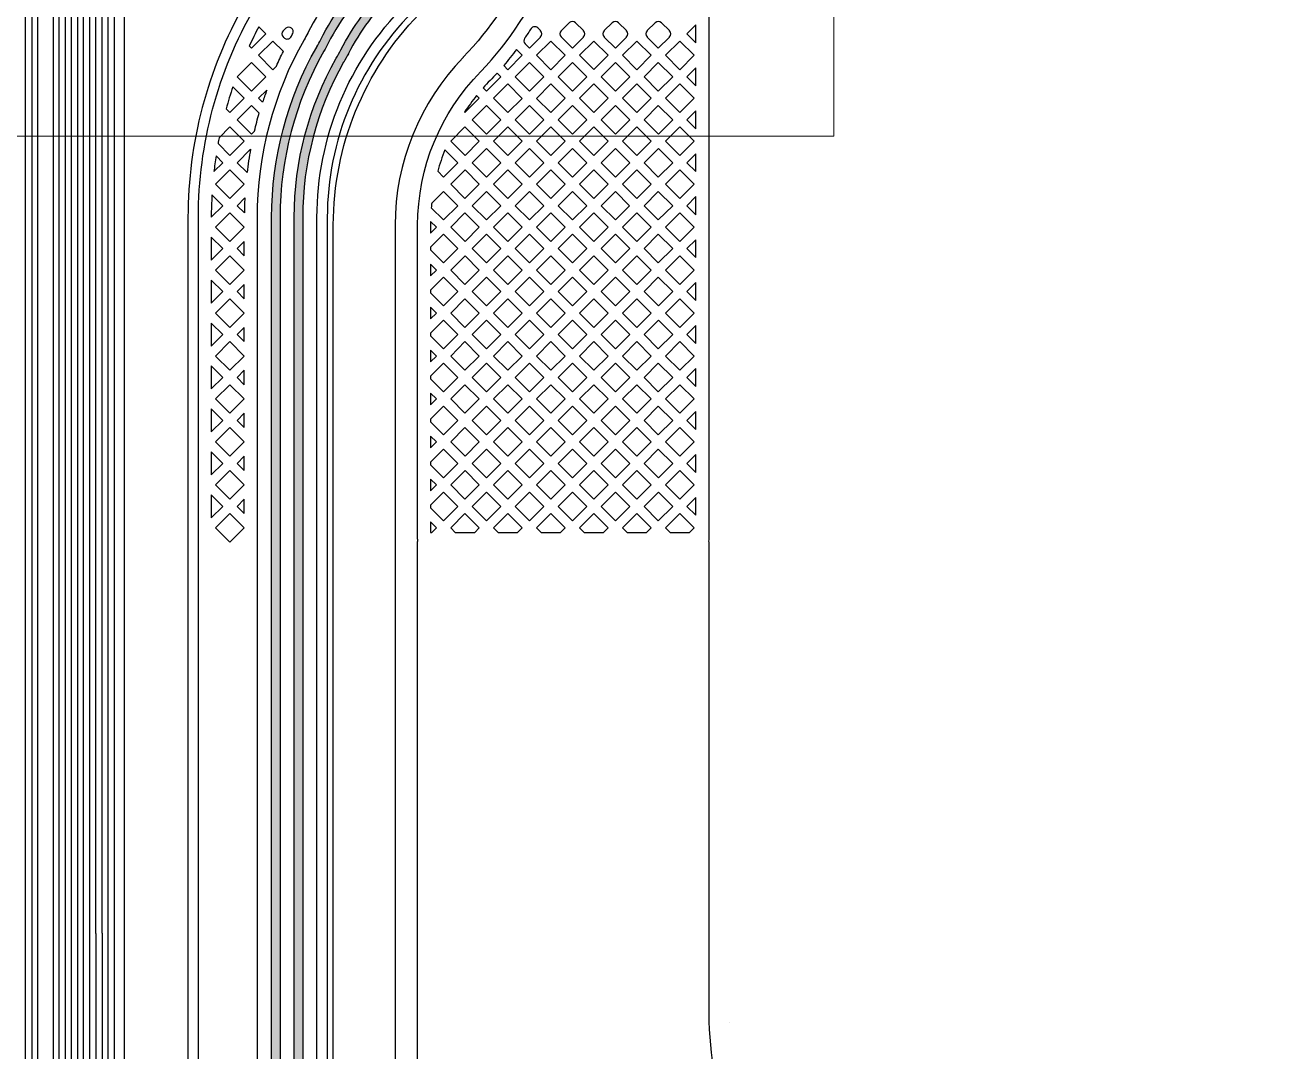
# Model space of a CAD drawing. Extents: x 3807 to 4077, y -466 to -276.
# Drawn here: x 3960.48 to 3972.73, y -320.64 to -310.5 of the extents above; entities that cross this region are included whole.
import ezdxf

# ---------------------------------------------------------------- set-up
doc = ezdxf.new("R2010")
doc.units = 0
doc.layers.add('gbr-dxf', color=7, linetype='Continuous')
doc.layers.add('gbr-outline-dxf', color=2, linetype='Continuous')
doc.layers.add('備註', color=1, linetype='Continuous', lineweight=9)
pattern_1 = [(0, (35.01403, -7.54149), (0, 0.06985), [0.0508, -0.01905]), (90, (35.01403, -7.54149), (-0.06985, 4e-18), [0.0508, -0.01905])]

msp = doc.modelspace()

# ---------------------------------------------------------------- hatches: boundary and pattern name
at = {"layer": '備註', "linetype": 'Continuous'}
h = msp.add_hatch(dxfattribs=at)
h.set_pattern_fill('ANGLE', color=4, scale=0.01, style=0)
h.set_pattern_definition(pattern_1)
h.paths.add_polyline_path([(3954.219, -409.179), (3954.219, -409.179), (3954.041, -409.179), (3954.041, -408.647), (3954.041, -408.646), (3954.142, -408.56), (3954.161, -408.463, -0.011884), (3954.162, -408.462, 0.047835), (3954.17, -408.372), (3954.17, -408.371), (3954.17, -407.389, -0.013493), (3954.17, -407.387, 0.16023), (3953.878, -406.499, -0.011743), (3953.877, -406.497, -0.160569), (3953.568, -405.558, -0.013355), (3953.568, -405.556), (3953.568, -396.039), (3953.568, -396.037, -0.198875), (3956.906, -387.979), (3956.906, -387.979), (3956.906, -387.979), (3956.906, -387.979), (3962.115, -382.77), (3962.115, -382.77), (3962.115, -382.77, 0.081468), (3964.124, -379.973, 0.107635), (3965.232, -374.891), (3965.231, -374.889), (3965.231, -371.493, -0.005329), (3965.231, -371.468, -0.01598), (3965.231, -371.466), (3965.231, -328.716, 0.02287), (3965.207, -328.198, -0.010413), (3965.207, -328.197, 0.017003), (3965.203, -328.164, -0.010657), (3965.203, -328.162, -0.003258), (3965.202, -328.155, -0.030586), (3965.2, -328.15, -0.043208), (3965.195, -328.098, -0.014798), (3965.195, -328.095, 0.022961), (3965.192, -328.051, -0.010581), (3965.192, -328.049, 0.133259), (3964.081, -325.291, -0.011775), (3964.08, -325.29, -0.163384), (3962.913, -321.814), (3962.913, -321.814), (3962.913, -312.404), (3962.913, -312.403, -0.129716), (3963.358, -310.719, -0.010688), (3963.358, -310.718, 0.009413), (3963.398, -310.645, -0.008282), (3963.398, -310.644, -0.077139), (3963.895, -309.965), (3963.895, -309.965), (3963.965, -309.895, -0.024653), (3963.968, -309.892, 0.19899), (3964.252, -309.207), (3964.252, -309.205), (3964.252, -308.182, -0.013626), (3964.252, -308.18, 0.15526), (3964.243, -308.154, -0.047374), (3964.239, -308.152, -0.192505), (3964.143, -308.028), (3964.141, -308.028), (3964.141, -307.495), (3964.319, -307.495), (3964.319, -308.028), (3964.315, -308.028, 0.020922), (3964.315, -308.051), (3964.315, -308.053, 0.077712), (3964.329, -308.137, -0.085172), (3964.33, -308.145, -0.063907), (3964.335, -308.177, -0.01602), (3964.335, -308.18), (3964.335, -309.207, -0.010618), (3964.335, -309.208, -0.197688), (3964.029, -309.948, -0.026109), (3964.026, -309.951), (3963.954, -310.023), (3963.953, -310.024, 0.077044), (3963.472, -310.681, -0.00837), (3963.472, -310.682, -0.009676), (3963.43, -310.76, -0.010876), (3963.429, -310.761, 0.129497), (3962.996, -312.402), (3962.996, -312.403), (3962.996, -321.814, 0.163308), (3964.146, -325.238, -0.011598), (3964.147, -325.24, -0.133268), (3965.274, -328.038, -0.010737), (3965.274, -328.04, -0.024929), (3965.278, -328.096, -0.015908), (3965.278, -328.099, 0.033744), (3965.281, -328.128, -0.058086), (3965.283, -328.138, 0.004537), (3965.284, -328.147, -0.010536), (3965.285, -328.149, -0.017065), (3965.29, -328.187, -0.011298), (3965.29, -328.189, -0.022937), (3965.314, -328.716), (3965.314, -328.716), (3965.314, -371.468, -0.015825), (3965.314, -371.471, 0.004854), (3965.314, -371.491), (3965.314, -371.493), (3965.314, -374.888), (3965.315, -374.889, -0.10765), (3964.2, -380.006, -0.014988), (3964.199, -380.009, -0.081493), (3962.173, -382.829), (3962.173, -382.829), (3962.173, -382.829), (3956.964, -388.038, 0.19891), (3953.651, -396.039), (3953.651, -396.04), (3953.651, -405.558, -0.01346), (3953.651, -405.56, 0.159945), (3953.943, -406.447, -0.011483), (3953.944, -406.448, -0.160175), (3954.253, -407.385, -0.013717), (3954.253, -407.387), (3954.253, -408.372, -0.010663), (3954.253, -408.374, -0.048065), (3954.243, -408.479, -0.012301), (3954.243, -408.481), (3954.223, -408.578, -0.008453), (3954.223, -408.579), (3954.219, -409.179)])
h = msp.add_hatch(dxfattribs=at)
h.set_pattern_fill('ANGLE', color=4, scale=0.01, style=0)
h.set_pattern_definition(pattern_1)
h.paths.add_polyline_path([(3964.558, -308.194), (3964.558, -309.207, -0.016305), (3964.558, -309.209, -0.198398), (3964.184, -310.109), (3964.184, -310.109), (3964.112, -310.181), (3964.112, -310.182, 0.077062), (3963.671, -310.784, -0.008577), (3963.671, -310.785, -0.009589), (3963.625, -310.869), (3963.624, -310.87, 0.129718), (3963.22, -312.403, -0.013487), (3963.22, -312.405), (3963.22, -321.814), (3963.219, -321.815, 0.163227), (3964.324, -325.103, -0.011714), (3964.325, -325.105, -0.133288), (3965.496, -328.012, -0.011579), (3965.497, -328.014, -0.022888), (3965.502, -328.086, -0.047003), (3965.503, -328.093, 0.014638), (3965.506, -328.113, -0.015724), (3965.506, -328.115, -0.01582), (3965.512, -328.165, -0.017779), (3965.513, -328.168, -0.022951), (3965.538, -328.716, -0.01598), (3965.538, -328.719), (3965.538, -371.463, -0.019686), (3965.538, -371.467, -0.017758), (3965.538, -371.469, 0.005313), (3965.538, -371.487, -0.018449), (3965.538, -371.49), (3965.538, -374.888), (3965.538, -374.889, -0.107714), (3964.402, -380.103, -0.014366), (3964.401, -380.105, -0.081576), (3962.332, -382.987), (3962.332, -382.987), (3962.332, -382.987), (3957.123, -388.196), (3957.122, -388.197, 0.198894), (3953.874, -396.039), (3953.874, -396.04), (3953.874, -405.558, -0.013447), (3953.874, -405.56, 0.159762), (3954.122, -406.314, -0.011483), (3954.123, -406.315, -0.160219), (3954.477, -407.385, -0.013731), (3954.477, -407.387), (3954.477, -408.541), (3954.569, -408.646), (3954.569, -408.647), (3954.569, -409.179), (3954.391, -409.179), (3954.391, -408.647), (3954.391, -408.646), (3954.394, -408.588), (3954.394, -407.389, -0.013465), (3954.394, -407.387, 0.16027), (3954.058, -406.366, -0.011743), (3954.056, -406.364, -0.160496), (3953.791, -405.558, -0.013355), (3953.791, -405.556), (3953.791, -396.039), (3953.791, -396.037, -0.198861), (3957.064, -388.138), (3957.064, -388.138), (3962.273, -382.929), (3962.273, -382.929), (3962.273, -382.928, 0.081551), (3964.326, -380.069, 0.107699), (3965.455, -374.891), (3965.455, -374.889), (3965.455, -371.488, -0.014064), (3965.455, -371.486, -0.003369), (3965.455, -371.474, -0.030125), (3965.455, -371.469), (3965.455, -328.716, -0.016022), (3965.455, -328.714, 0.022735), (3965.43, -328.178, -0.015857), (3965.43, -328.176, 0.017511), (3965.424, -328.126, -0.019536), (3965.423, -328.123, -0.009196), (3965.421, -328.108, -0.08322), (3965.419, -328.095, 0.024776), (3965.414, -328.025, -0.009807), (3965.414, -328.023, 0.133281), (3964.259, -325.156, -0.011696), (3964.258, -325.155, -0.163374), (3963.136, -321.814), (3963.137, -321.812), (3963.137, -312.403, -0.013556), (3963.137, -312.401, -0.12949), (3963.551, -310.83), (3963.552, -310.829, 0.009593), (3963.596, -310.747), (3963.597, -310.747, -0.077165), (3964.053, -310.123), (3964.053, -310.123), (3964.125, -310.05), (3964.126, -310.05, 0.1989), (3964.475, -309.207, -0.01598), (3964.475, -309.204), (3964.475, -308.194, -0.043357), (3964.477, -308.172, -0.11098), (3964.479, -308.16, 0.10686), (3964.493, -308.072, -0.135663), (3964.496, -308.058, 0.032048), (3964.494, -308.031), (3964.491, -308.028), (3964.491, -308.027), (3964.491, -307.495), (3964.669, -307.495), (3964.669, -308.027), (3964.669, -308.028), (3964.665, -308.031, -0.241105), (3964.591, -308.142, -0.020161), (3964.584, -308.15), (3964.584, -308.15), (3964.571, -308.162), (3964.571, -308.162, 0.199548), (3964.558, -308.194)])

# ---------------------------------------------------------------- linework, layer by layer
at = {"layer": 'gbr-dxf', "linetype": 'Continuous'}
for points in [[(3960.484, -320.977), (3960.484, -308.845), (3960.484, -308.844, -0.107504), (3960.63, -308.174, -0.010305), (3960.63, -308.173, 0.022597), (3960.656, -308.109, 0.12907), (3960.641, -308.028), (3960.641, -308.028), (3960.641, -308.028), (3960.641, -307.495), (3960.819, -307.495), (3960.819, -308.028), (3960.818, -308.028, 0.147077), (3960.716, -308.121, -0.024913), (3960.685, -308.197, -0.009985), (3960.685, -308.198, 0.10745), (3960.544, -308.843), (3960.544, -308.844), (3960.544, -320.977)], [(3962.569, -308.025), (3962.569, -308.028), (3962.568, -308.028, -0.156219), (3962.559, -308.042, 0.007953), (3962.457, -308.127), (3962.256, -308.311), (3962.255, -308.311, -0.084852), (3962.197, -308.349), (3962.197, -308.349), (3962.043, -308.414, -0.01065), (3962.042, -308.414, -0.099794), (3961.936, -308.435), (3961.935, -308.435, 0.197401), (3961.816, -308.485), (3961.816, -308.485), (3961.816, -308.485), (3961.37, -308.931, 0.198823), (3961.236, -309.255), (3961.236, -309.256), (3961.236, -319.445, -0.014739), (3961.236, -319.446, 0.049776), (3961.238, -319.467, -0.075224), (3961.24, -319.475), (3961.24, -321.877, -0.018854)], [(3967.23, -308.369), (3967.23, -315.575, -0.089093), (3967.227, -315.598, -0.069998), (3967.23, -315.611), (3967.23, -320.266, 0.193988), (3968.125, -322.485, 0.005603)], [(3965.65, -308.739, -0.19516), (3964.805, -310.821), (3964.805, -310.822, 0.195141), (3964.132, -312.479), (3964.132, -312.483), (3964.132, -321.812, -0.004879)], [(3964.355, -321.338), (3964.355, -315.603, -0.049923), (3964.357, -315.593, -0.063076), (3964.355, -315.577), (3964.355, -312.479, -0.197766), (3964.98, -310.961, 0.19336), (3965.873, -308.739)], [(3960.816, -320.976), (3960.816, -309.099, -0.016293)], [(3960.936, -320.976), (3960.936, -309.101, -0.015891)], [(3961.056, -320.977), (3961.056, -309.226, -0.019228)], [(3961.116, -309.228), (3961.116, -320.977, 0.007915)], [(3961.18, -321.875), (3961.18, -319.479, -0.053323), (3961.176, -319.445, -0.015641), (3961.176, -319.443), (3961.176, -309.255, -0.012477)], [(3963.794, -309.864, 0.07711), (3963.271, -310.578, -0.02107), (3963.269, -310.583, -0.008911), (3963.234, -310.647, -0.006847), (3963.233, -310.648, 0.12971), (3962.77, -312.403, -0.023905), (3962.77, -312.409), (3962.77, -315.67), (3962.77, -315.806), (3962.77, -315.809), (3962.77, -321.814)], [(3962.913, -321.814), (3962.913, -312.404), (3962.913, -312.403, -0.129716), (3963.358, -310.719, -0.010688), (3963.358, -310.718, 0.009413), (3963.398, -310.645, -0.008282), (3963.398, -310.644, -0.077139), (3963.895, -309.965)], [(3963.953, -310.024, 0.077044), (3963.472, -310.681, -0.00837), (3963.472, -310.682, -0.009676), (3963.43, -310.76, -0.010876), (3963.429, -310.761, 0.129497), (3962.996, -312.402), (3962.996, -312.403), (3962.996, -321.814, 0.163308)], [(3963.137, -321.812), (3963.137, -312.403, -0.013556), (3963.137, -312.401, -0.12949), (3963.551, -310.83), (3963.552, -310.829, 0.009593), (3963.596, -310.747), (3963.597, -310.747, -0.077165), (3964.053, -310.123)], [(3964.112, -310.182, 0.077062), (3963.671, -310.784, -0.008577), (3963.671, -310.785, -0.009589), (3963.625, -310.869), (3963.624, -310.87, 0.129718), (3963.22, -312.403, -0.013487), (3963.22, -312.405), (3963.22, -321.814)], [(3962.642, -310.305, 0.129945), (3962.087, -312.401), (3962.087, -321.877, 0.17111)], [(3962.19, -321.877), (3962.19, -315.81, -0.010927), (3962.19, -315.807), (3962.19, -312.401), (3962.19, -312.401, -0.131348), (3962.743, -310.336, 0.004959)], [(3963.361, -321.812), (3963.361, -312.404, -0.012297), (3963.361, -312.402, -0.198725), (3964.229, -310.307)], [(3964.301, -310.378, 0.19892), (3963.463, -312.404, -0.012229), (3963.462, -312.406), (3963.462, -321.809, -0.014569)], [(3963.522, -321.807), (3963.522, -312.479, -0.004), (3963.522, -312.475, -0.194736), (3964.367, -310.397)]]:
    msp.add_lwpolyline(points, format="xyb", dxfattribs=at)
for points in [[(3960.604, -320.977), (3960.604, -309.099)], [(3960.756, -309.099), (3960.756, -320.975)], [(3960.876, -309.101), (3960.876, -320.977)], [(3960.996, -309.1), (3960.996, -320.977)], [(3961.299, -321.877), (3961.299, -309.226)], [(3961.359, -309.228), (3961.359, -321.877)], [(3961.462, -321.877), (3961.462, -309.226)], [(3962.692, -310.709), (3962.714, -310.731), (3962.855, -310.589), (3962.786, -310.52)], [(3962.464, -311.329), (3962.502, -311.367), (3962.643, -311.225), (3962.53, -311.113)], [(3962.343, -311.95), (3962.431, -311.862), (3962.364, -311.794)], [(3964.553, -311.946), (3964.61, -312.003), (3964.752, -311.862), (3964.624, -311.734)], [(3962.317, -312.399), (3962.431, -312.286), (3962.324, -312.179)]]:
    msp.add_lwpolyline(points, dxfattribs=at)
for points in [[(3965.772, -310.559, 0.390956), (3965.772, -310.619, -0.046496), (3965.774, -310.621), (3965.883, -310.73), (3965.992, -310.621, -0.055598), (3965.994, -310.619, 0.390799), (3965.994, -310.559, -0.049478), (3965.992, -310.557), (3965.915, -310.48, -0.045907), (3965.913, -310.479, 0.39062), (3965.853, -310.478, -0.056128), (3965.851, -310.48), (3965.774, -310.557, -0.05608)], [(3966.197, -310.559, 0.39083), (3966.197, -310.62, -0.056153), (3966.198, -310.622), (3966.307, -310.73), (3966.416, -310.621, -0.055598), (3966.418, -310.619, 0.390799), (3966.418, -310.559, -0.052448), (3966.416, -310.557), (3966.339, -310.48, -0.049519), (3966.338, -310.479, 0.390746), (3966.277, -310.479, -0.056544), (3966.275, -310.48), (3966.198, -310.557, -0.056139)], [(3966.621, -310.559, 0.39083), (3966.621, -310.619, -0.0561), (3966.622, -310.621), (3966.731, -310.731), (3966.841, -310.621, -0.055098), (3966.842, -310.619, 0.390809), (3966.842, -310.559, -0.052312), (3966.841, -310.557), (3966.764, -310.48, -0.061073), (3966.762, -310.479, 0.39097), (3966.701, -310.479, -0.056169), (3966.699, -310.48), (3966.622, -310.557, -0.056442)], [(3963.027, -310.619, -0.059439), (3963.029, -310.622), (3963.039, -310.631, 0.420464), (3963.103, -310.622, -0.002776), (3963.122, -310.587), (3963.123, -310.586, 0.775572), (3963.053, -310.533), (3963.029, -310.557, -0.056924), (3963.027, -310.559, 0.390431)], [(3965.411, -310.633, 0.339529), (3965.416, -310.687, -0.062345), (3965.417, -310.689), (3965.459, -310.73), (3965.568, -310.621, -0.055098), (3965.569, -310.619, 0.390809), (3965.569, -310.559, -0.061761), (3965.568, -310.557), (3965.541, -310.53, 0.440228), (3965.475, -310.537, -0.008507), (3965.412, -310.631, -0.060342)], [(3962.784, -310.801), (3962.926, -310.943), (3962.96, -310.908, -0.010911), (3963.029, -310.763), (3962.926, -310.66)], [(3965.205, -310.901), (3965.247, -310.943), (3965.388, -310.801), (3965.331, -310.744, -0.015089)], [(3965.002, -311.122), (3965.035, -311.155), (3965.176, -311.013), (3965.139, -310.977, -0.007493), (3965.071, -311.05), (3965.071, -311.05), (3965.07, -311.05, 0.01222)], [(3964.818, -311.362), (3964.822, -311.367), (3964.964, -311.225), (3964.937, -311.199, 0.024945)], [(3962.572, -311.438), (3962.714, -311.579), (3962.744, -311.549, -0.012365), (3962.79, -311.373), (3962.714, -311.296)], [(3962.384, -311.673), (3962.502, -311.791), (3962.643, -311.65), (3962.502, -311.508), (3962.395, -311.615, 0.003776)], [(3964.489, -312.306), (3964.61, -312.427), (3964.752, -312.286), (3964.61, -312.145), (3964.494, -312.261, 0.005626)], [(3964.482, -312.441, 0.004819), (3964.482, -312.479), (3964.482, -312.556), (3964.54, -312.498)]]:
    msp.add_lwpolyline(points, format="xyb", close=True, dxfattribs=at)
at = {"layer": 'gbr-dxf'}
for points in [[(3962.786, -310.52, 0.013152), (3962.692, -310.709, 76.03592)], [(3962.53, -311.113, 0.014086), (3962.464, -311.329, 70.992297)], [(3962.865, -311.145, 0.008583), (3962.824, -311.265, 116.512424)], [(3962.364, -311.794, 0.009755), (3962.343, -311.95, 102.513706)], [(3962.706, -311.728, 0.01587), (3962.67, -311.959, 63.012922)], [(3964.624, -311.734, 0.027562), (3964.553, -311.946, 36.282213)], [(3962.324, -312.179, 0.013743), (3962.317, -312.399, 72.765202)], [(3962.648, -312.21, 0.010027), (3962.644, -312.357, 99.733423)]]:
    msp.add_lwpolyline(points, format="xyb", dxfattribs=at)
for points in [[(3967.103, -310.678), (3967.103, -310.5), (3967.014, -310.589)], [(3967.103, -311.102), (3967.103, -310.925), (3967.014, -311.013)], [(3967.103, -311.526), (3967.103, -311.349), (3967.014, -311.438)], [(3967.103, -311.95), (3967.103, -311.773), (3967.014, -311.862)], [(3967.103, -312.375), (3967.103, -312.197), (3967.014, -312.286)], [(3962.643, -312.781), (3962.643, -312.639), (3962.572, -312.71)], [(3967.103, -312.799), (3967.103, -312.622), (3967.014, -312.71)], [(3962.643, -313.205), (3962.643, -313.064), (3962.572, -313.134)], [(3967.103, -313.223), (3967.103, -313.046), (3967.014, -313.135)], [(3962.643, -313.629), (3962.643, -313.488), (3962.572, -313.559)], [(3967.103, -313.647), (3967.103, -313.47), (3967.014, -313.559)], [(3967.103, -314.072), (3967.103, -313.894), (3967.014, -313.983)], [(3962.643, -314.054), (3962.643, -313.912), (3962.572, -313.983)], [(3962.643, -314.478), (3962.643, -314.336), (3962.572, -314.407)], [(3967.103, -314.496), (3967.103, -314.318), (3967.014, -314.407)], [(3967.103, -314.92), (3967.103, -314.743), (3967.014, -314.831)], [(3962.643, -314.902), (3962.643, -314.761), (3962.572, -314.831)], [(3962.643, -315.326), (3962.643, -315.185), (3962.572, -315.256)], [(3967.103, -315.344), (3967.103, -315.167), (3967.014, -315.256)]]:
    msp.add_lwpolyline(points, close=True, dxfattribs=at)
at = {"layer": 'gbr-dxf', "linetype": 'Continuous'}
for points in [[(3965.53, -310.801), (3965.671, -310.943), (3965.812, -310.801), (3965.671, -310.66)], [(3965.954, -310.801), (3966.095, -310.942), (3966.236, -310.801), (3966.095, -310.66)], [(3966.378, -310.801), (3966.519, -310.943), (3966.661, -310.801), (3966.519, -310.66)], [(3966.802, -310.801), (3966.944, -310.943), (3967.085, -310.801), (3966.944, -310.66)], [(3962.572, -311.013), (3962.714, -311.155), (3962.855, -311.013), (3962.714, -310.872)], [(3965.317, -311.013), (3965.459, -311.155), (3965.6, -311.013), (3965.459, -310.872)], [(3965.742, -311.013), (3965.883, -311.155), (3966.024, -311.013), (3965.883, -310.872)], [(3966.166, -311.013), (3966.307, -311.155), (3966.449, -311.013), (3966.307, -310.872)], [(3966.59, -311.013), (3966.731, -311.155), (3966.873, -311.013), (3966.731, -310.872)], [(3965.105, -311.225), (3965.247, -311.367), (3965.388, -311.226), (3965.247, -311.084)], [(3965.53, -311.226), (3965.671, -311.367), (3965.812, -311.225), (3965.671, -311.084)], [(3965.954, -311.225), (3966.095, -311.367), (3966.237, -311.225), (3966.095, -311.084)], [(3966.378, -311.225), (3966.519, -311.367), (3966.661, -311.225), (3966.519, -311.084)], [(3966.802, -311.225), (3966.944, -311.367), (3967.085, -311.225), (3966.944, -311.084)], [(3964.893, -311.438), (3965.035, -311.579), (3965.176, -311.438), (3965.035, -311.296)], [(3965.318, -311.438), (3965.459, -311.579), (3965.6, -311.438), (3965.459, -311.296)], [(3965.742, -311.438), (3965.883, -311.579), (3966.024, -311.438), (3965.883, -311.296)], [(3966.166, -311.438), (3966.307, -311.579), (3966.449, -311.438), (3966.307, -311.296)], [(3966.59, -311.438), (3966.732, -311.579), (3966.873, -311.438), (3966.731, -311.296)], [(3964.681, -311.65), (3964.823, -311.791), (3964.964, -311.65), (3964.822, -311.508)], [(3965.105, -311.65), (3965.247, -311.791), (3965.388, -311.65), (3965.247, -311.508)], [(3965.53, -311.65), (3965.671, -311.791), (3965.812, -311.65), (3965.671, -311.508)], [(3965.954, -311.65), (3966.095, -311.791), (3966.237, -311.65), (3966.095, -311.508)], [(3966.378, -311.65), (3966.519, -311.791), (3966.661, -311.65), (3966.519, -311.508)], [(3966.802, -311.65), (3966.944, -311.791), (3967.085, -311.65), (3966.944, -311.508)], [(3964.893, -311.862), (3965.035, -312.003), (3965.176, -311.862), (3965.035, -311.72)], [(3965.317, -311.862), (3965.459, -312.003), (3965.6, -311.862), (3965.459, -311.72)], [(3965.742, -311.862), (3965.883, -312.003), (3966.024, -311.862), (3965.883, -311.721)], [(3966.166, -311.862), (3966.307, -312.003), (3966.449, -311.862), (3966.307, -311.72)], [(3966.59, -311.862), (3966.731, -312.003), (3966.873, -311.862), (3966.732, -311.72)], [(3962.36, -312.074), (3962.501, -312.215), (3962.643, -312.074), (3962.502, -311.932)], [(3964.681, -312.074), (3964.822, -312.215), (3964.964, -312.074), (3964.823, -311.933)], [(3965.105, -312.074), (3965.247, -312.215), (3965.388, -312.074), (3965.247, -311.932)], [(3965.53, -312.074), (3965.671, -312.215), (3965.812, -312.074), (3965.671, -311.933)], [(3965.954, -312.074), (3966.095, -312.215), (3966.236, -312.074), (3966.095, -311.933)], [(3966.378, -312.074), (3966.519, -312.215), (3966.661, -312.074), (3966.519, -311.932)], [(3966.802, -312.074), (3966.944, -312.215), (3967.085, -312.074), (3966.944, -311.932)], [(3964.893, -312.286), (3965.035, -312.427), (3965.176, -312.286), (3965.035, -312.145)], [(3965.318, -312.286), (3965.459, -312.427), (3965.6, -312.286), (3965.459, -312.145)], [(3965.742, -312.286), (3965.883, -312.427), (3966.024, -312.286), (3965.883, -312.145)], [(3966.166, -312.286), (3966.307, -312.427), (3966.448, -312.286), (3966.307, -312.145)], [(3966.59, -312.286), (3966.731, -312.427), (3966.873, -312.286), (3966.731, -312.145)], [(3962.36, -312.498), (3962.501, -312.639), (3962.643, -312.498), (3962.501, -312.357)], [(3964.681, -312.498), (3964.823, -312.639), (3964.964, -312.498), (3964.822, -312.357)], [(3965.105, -312.498), (3965.247, -312.639), (3965.388, -312.498), (3965.247, -312.357)], [(3965.53, -312.498), (3965.671, -312.639), (3965.812, -312.498), (3965.671, -312.357)], [(3965.954, -312.498), (3966.095, -312.639), (3966.236, -312.498), (3966.095, -312.357)], [(3966.378, -312.498), (3966.519, -312.639), (3966.661, -312.498), (3966.519, -312.357)], [(3966.802, -312.498), (3966.944, -312.64), (3967.085, -312.498), (3966.944, -312.357)], [(3962.317, -312.824), (3962.431, -312.71), (3962.317, -312.597)], [(3964.482, -312.723), (3964.61, -312.852), (3964.752, -312.71), (3964.61, -312.569), (3964.482, -312.697)], [(3964.893, -312.71), (3965.035, -312.852), (3965.176, -312.71), (3965.035, -312.569)], [(3965.317, -312.71), (3965.459, -312.852), (3965.6, -312.71), (3965.459, -312.569)], [(3965.742, -312.71), (3965.883, -312.852), (3966.024, -312.71), (3965.883, -312.569)], [(3966.166, -312.71), (3966.307, -312.851), (3966.449, -312.71), (3966.307, -312.569)], [(3966.59, -312.71), (3966.731, -312.852), (3966.873, -312.71), (3966.731, -312.569)], [(3962.36, -312.922), (3962.502, -313.064), (3962.643, -312.922), (3962.501, -312.781)], [(3964.681, -312.922), (3964.822, -313.064), (3964.964, -312.922), (3964.823, -312.781)], [(3965.105, -312.922), (3965.247, -313.064), (3965.388, -312.922), (3965.247, -312.781)], [(3965.53, -312.922), (3965.671, -313.064), (3965.812, -312.922), (3965.671, -312.781)], [(3965.954, -312.922), (3966.095, -313.064), (3966.236, -312.922), (3966.095, -312.781)], [(3966.378, -312.922), (3966.519, -313.064), (3966.661, -312.922), (3966.519, -312.781)], [(3966.802, -312.922), (3966.944, -313.064), (3967.085, -312.922), (3966.944, -312.781)], [(3964.482, -312.98), (3964.54, -312.922), (3964.482, -312.865)], [(3962.317, -313.248), (3962.431, -313.134), (3962.317, -313.021)], [(3964.482, -313.148), (3964.61, -313.276), (3964.752, -313.134), (3964.61, -312.993), (3964.482, -313.121)], [(3964.893, -313.134), (3965.035, -313.276), (3965.176, -313.134), (3965.035, -312.993)], [(3965.317, -313.134), (3965.459, -313.276), (3965.6, -313.134), (3965.459, -312.993)], [(3965.742, -313.134), (3965.883, -313.276), (3966.024, -313.134), (3965.883, -312.993)], [(3966.166, -313.134), (3966.307, -313.276), (3966.449, -313.134), (3966.307, -312.993)], [(3966.59, -313.134), (3966.732, -313.276), (3966.873, -313.135), (3966.731, -312.993)], [(3962.36, -313.347), (3962.502, -313.488), (3962.643, -313.347), (3962.502, -313.205)], [(3964.681, -313.347), (3964.822, -313.488), (3964.964, -313.347), (3964.822, -313.205)], [(3965.105, -313.347), (3965.247, -313.488), (3965.388, -313.347), (3965.247, -313.205)], [(3965.53, -313.347), (3965.671, -313.488), (3965.812, -313.346), (3965.671, -313.205)], [(3965.954, -313.346), (3966.095, -313.488), (3966.237, -313.347), (3966.095, -313.205)], [(3966.378, -313.347), (3966.519, -313.488), (3966.661, -313.347), (3966.519, -313.205)], [(3966.802, -313.347), (3966.944, -313.488), (3967.085, -313.347), (3966.944, -313.205)], [(3964.482, -313.404), (3964.54, -313.347), (3964.482, -313.289)], [(3962.317, -313.672), (3962.431, -313.559), (3962.317, -313.445)], [(3964.482, -313.572), (3964.61, -313.7), (3964.752, -313.559), (3964.61, -313.417), (3964.482, -313.546)], [(3964.893, -313.559), (3965.035, -313.7), (3965.176, -313.559), (3965.035, -313.417)], [(3965.317, -313.559), (3965.459, -313.7), (3965.6, -313.559), (3965.459, -313.417)], [(3965.742, -313.559), (3965.883, -313.7), (3966.024, -313.559), (3965.883, -313.417)], [(3966.166, -313.559), (3966.307, -313.7), (3966.449, -313.559), (3966.307, -313.417)], [(3966.59, -313.559), (3966.731, -313.7), (3966.873, -313.559), (3966.732, -313.417)], [(3962.36, -313.771), (3962.502, -313.912), (3962.643, -313.771), (3962.502, -313.629)], [(3964.681, -313.771), (3964.822, -313.912), (3964.964, -313.771), (3964.822, -313.629)], [(3965.105, -313.771), (3965.247, -313.912), (3965.388, -313.771), (3965.247, -313.629)], [(3965.529, -313.771), (3965.671, -313.912), (3965.812, -313.771), (3965.671, -313.629)], [(3965.954, -313.771), (3966.095, -313.912), (3966.237, -313.771), (3966.095, -313.629)], [(3966.378, -313.771), (3966.519, -313.912), (3966.661, -313.771), (3966.519, -313.629)], [(3966.802, -313.771), (3966.944, -313.912), (3967.085, -313.771), (3966.944, -313.629)], [(3964.482, -313.828), (3964.54, -313.771), (3964.482, -313.713)], [(3962.317, -314.096), (3962.431, -313.983), (3962.317, -313.869)], [(3964.482, -313.996), (3964.61, -314.124), (3964.752, -313.983), (3964.61, -313.842), (3964.482, -313.97)], [(3964.893, -313.983), (3965.034, -314.124), (3965.176, -313.983), (3965.035, -313.842)], [(3965.317, -313.983), (3965.459, -314.124), (3965.6, -313.983), (3965.459, -313.842)], [(3965.742, -313.983), (3965.883, -314.124), (3966.024, -313.983), (3965.883, -313.842)], [(3966.166, -313.983), (3966.307, -314.124), (3966.449, -313.983), (3966.307, -313.842)], [(3966.59, -313.983), (3966.731, -314.124), (3966.873, -313.983), (3966.731, -313.842)], [(3962.36, -314.195), (3962.502, -314.336), (3962.643, -314.195), (3962.502, -314.054)], [(3964.482, -314.253), (3964.54, -314.195), (3964.482, -314.137)], [(3964.681, -314.195), (3964.822, -314.336), (3964.964, -314.195), (3964.822, -314.054)], [(3965.105, -314.195), (3965.247, -314.336), (3965.388, -314.195), (3965.247, -314.054)], [(3965.53, -314.195), (3965.671, -314.336), (3965.812, -314.195), (3965.671, -314.054)], [(3965.954, -314.195), (3966.095, -314.336), (3966.236, -314.195), (3966.095, -314.054)], [(3966.378, -314.195), (3966.519, -314.336), (3966.661, -314.195), (3966.519, -314.054)], [(3966.802, -314.195), (3966.944, -314.336), (3967.085, -314.195), (3966.944, -314.054)], [(3964.482, -314.42), (3964.61, -314.548), (3964.752, -314.407), (3964.61, -314.266), (3964.482, -314.394)], [(3964.893, -314.407), (3965.035, -314.549), (3965.176, -314.407), (3965.034, -314.266)], [(3965.317, -314.407), (3965.459, -314.549), (3965.6, -314.407), (3965.459, -314.266)], [(3965.742, -314.407), (3965.883, -314.548), (3966.024, -314.407), (3965.883, -314.266)], [(3966.166, -314.407), (3966.307, -314.548), (3966.449, -314.407), (3966.307, -314.266)], [(3966.59, -314.407), (3966.731, -314.548), (3966.873, -314.407), (3966.731, -314.266)], [(3962.317, -314.52), (3962.431, -314.407), (3962.317, -314.294)], [(3962.36, -314.619), (3962.502, -314.761), (3962.643, -314.619), (3962.502, -314.478)], [(3964.681, -314.619), (3964.823, -314.761), (3964.964, -314.619), (3964.822, -314.478)], [(3965.105, -314.619), (3965.247, -314.761), (3965.388, -314.619), (3965.247, -314.478)], [(3965.53, -314.619), (3965.671, -314.761), (3965.812, -314.619), (3965.671, -314.478)], [(3965.954, -314.619), (3966.095, -314.761), (3966.236, -314.619), (3966.095, -314.478)], [(3966.378, -314.619), (3966.519, -314.761), (3966.661, -314.619), (3966.519, -314.478)], [(3966.802, -314.619), (3966.944, -314.761), (3967.085, -314.619), (3966.944, -314.478)], [(3964.482, -314.677), (3964.54, -314.619), (3964.482, -314.562)], [(3962.317, -314.945), (3962.431, -314.831), (3962.317, -314.718)], [(3964.482, -314.844), (3964.61, -314.973), (3964.752, -314.831), (3964.61, -314.69), (3964.482, -314.818)], [(3964.893, -314.831), (3965.035, -314.973), (3965.176, -314.831), (3965.035, -314.69)], [(3965.317, -314.831), (3965.459, -314.973), (3965.6, -314.831), (3965.459, -314.69)], [(3965.742, -314.831), (3965.883, -314.973), (3966.024, -314.831), (3965.883, -314.69)], [(3966.166, -314.831), (3966.307, -314.973), (3966.449, -314.831), (3966.307, -314.69)], [(3966.59, -314.831), (3966.732, -314.973), (3966.873, -314.831), (3966.731, -314.69)], [(3962.36, -315.043), (3962.502, -315.185), (3962.643, -315.044), (3962.502, -314.902)], [(3964.482, -315.101), (3964.54, -315.044), (3964.482, -314.986)], [(3964.681, -315.044), (3964.822, -315.185), (3964.964, -315.043), (3964.823, -314.902)], [(3965.105, -315.043), (3965.247, -315.185), (3965.388, -315.043), (3965.247, -314.902)], [(3965.53, -315.043), (3965.671, -315.185), (3965.812, -315.043), (3965.671, -314.902)], [(3965.954, -315.043), (3966.095, -315.185), (3966.236, -315.043), (3966.095, -314.902)], [(3966.378, -315.043), (3966.519, -315.185), (3966.661, -315.044), (3966.519, -314.902)], [(3966.802, -315.044), (3966.944, -315.185), (3967.085, -315.043), (3966.944, -314.902)], [(3964.482, -315.269), (3964.61, -315.397), (3964.752, -315.256), (3964.61, -315.114), (3964.482, -315.243)], [(3964.893, -315.256), (3965.035, -315.397), (3965.176, -315.256), (3965.035, -315.114)], [(3965.318, -315.256), (3965.459, -315.397), (3965.6, -315.256), (3965.459, -315.114)], [(3965.742, -315.256), (3965.883, -315.397), (3966.024, -315.256), (3965.883, -315.114)], [(3966.166, -315.256), (3966.307, -315.397), (3966.449, -315.256), (3966.307, -315.114)], [(3966.59, -315.256), (3966.731, -315.397), (3966.873, -315.256), (3966.732, -315.114)], [(3962.317, -315.369), (3962.431, -315.256), (3962.317, -315.142)], [(3962.36, -315.468), (3962.502, -315.609), (3962.643, -315.468), (3962.502, -315.326)], [(3964.681, -315.468), (3964.727, -315.514), (3964.918, -315.514), (3964.964, -315.468), (3964.822, -315.326)], [(3965.105, -315.468), (3965.151, -315.514), (3965.342, -315.514), (3965.388, -315.468), (3965.247, -315.326)], [(3965.53, -315.468), (3965.576, -315.514), (3965.766, -315.514), (3965.812, -315.468), (3965.671, -315.326)], [(3965.954, -315.468), (3966, -315.514), (3966.191, -315.514), (3966.237, -315.468), (3966.095, -315.326)], [(3966.378, -315.468), (3966.424, -315.514), (3966.615, -315.514), (3966.661, -315.468), (3966.519, -315.326)], [(3966.802, -315.468), (3966.848, -315.514), (3967.039, -315.514), (3967.085, -315.468), (3966.944, -315.326)], [(3964.482, -315.514), (3964.494, -315.514), (3964.54, -315.468), (3964.482, -315.41)]]:
    msp.add_lwpolyline(points, close=True, dxfattribs=at)
at = {"layer": 'gbr-dxf'}
for points in [[(3962.865, -311.145), (3962.784, -311.225), (3962.824, -311.265)], [(3962.706, -311.728), (3962.572, -311.862), (3962.67, -311.959)], [(3962.648, -312.21), (3962.572, -312.286), (3962.644, -312.357)]]:
    msp.add_lwpolyline(points, dxfattribs=at)
at = {"layer": 'gbr-outline-dxf', "linetype": 'Continuous', "const_width": 0.000025}
msp.add_lwpolyline([(3946.03, -410.193), (3946.03, -393.123, -0.154617), (3947.854, -387.365), (3953.606, -379.199, 0.154617), (3955.43, -373.44), (3955.43, -322.285, -0.021814), (3955.468, -321.414), (3956.092, -314.282, 0.02121), (3956.13, -313.435), (3956.13, -305.846, -0.414218), (3956.63, -305.346), (3966.227, -305.346, -0.147965), (3966.782, -305.514), (3966.985, -305.649, -0.250644), (3967.43, -306.481), (3967.43, -320.266, 0.256384), (3968.819, -322.796), (3970.415, -323.812, -0.256388), (3972.73, -328.03), (3972.73, -377.498, -0.207998), (3969.55, -384.811), (3958.92, -394.724, 0.207969), (3957.33, -398.38)], format="xyb", dxfattribs=at)
at = {"layer": '備註', "color": 1, "linetype": 'Continuous'}
msp.add_lwpolyline([(3955.064, -304.618), (3968.465, -304.618), (3968.465, -311.6), (3955.064, -311.6)], close=True, dxfattribs=at)

doc.saveas('drawing.dxf')
